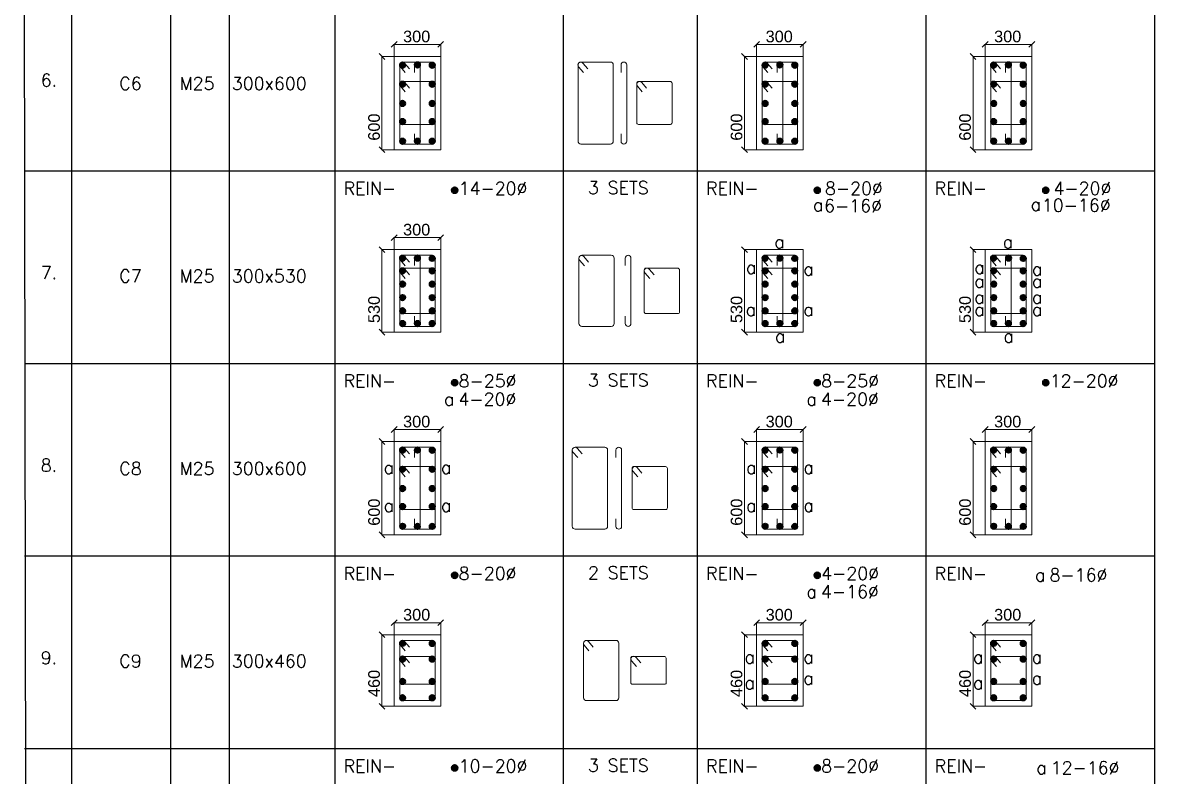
# Model space of a CAD drawing. Header units: inches. Extents: x 719368 to 6315912, y -2624014 to 446967.
# Drawn here: x 5454687 to 5482330, y -2225796 to -2207398 of the extents above; entities that cross this region are included whole.
import ezdxf

# ---------------------------------------------------------------- set-up
doc = ezdxf.new("R2010")
doc.units = ezdxf.units.IN
doc.header["$LTSCALE"] = 20
doc.header["$MEASUREMENT"] = 0
doc.header["$PDMODE"] = 3
doc.linetypes.add('DASHED2', pattern=[0.375, 0.25, -0.125])
doc.layers.get('Defpoints').update_dxf_attribs({"lineweight": 25})
for name, color, linetype, lineweight in [('COLUMN NO.', 3, 'Continuous', 15), ('DIM', 7, 'Continuous', 13), ('DIM.', 32, 'Continuous', 13), ('FORMET', 4, 'Continuous', 25), ('Sheet', 7, 'Continuous', 35), ('STAIR', 4, 'Continuous', 25), ('STEEL', 1, 'Continuous', 35), ('stirrups', 2, 'Continuous', 15), ('Text', 7, 'Continuous', 15), ('WALL', 1, 'Continuous', 18)]:
    doc.layers.add(name, color=color, linetype=linetype, lineweight=lineweight)
doc.styles.add('BOLD', font='arial.ttf')
doc.styles.add('ROMANS', font='romans.shx')
doc.dimstyles.new('Copy of S3', dxfattribs={"dimtxt": 200, "dimasz": 150, "dimexe": 5, "dimexo": 5, "dimgap": 50, "dimtad": 1, "dimjust": 1, "dimdec": 0, "dimzin": 3, "dimdsep": 46, "dimtxsty": 'BOLD', "dimblk1": 'OBLIQUE', "dimblk2": 'OBLIQUE', "dimsah": 1, "dimcen": 0.0625, "dimdle": 5, "dimclrd": 230, "dimclre": 251, "dimclrt": 2, "dimadec": 0, "dimazin": 0, "dimtfac": 1, "dimtdec": 0, "dimtix": 1, "dimtofl": 0, "dimtmove": 2, "dimatfit": 3, "dimfxl": 0, "dimtolj": 1, "dimtzin": 2, "dimlwd": -1, "dimlwe": -1, "dimarcsym": 0})

# ---------------------------------------------------------------- blocks, each defined once
blk = doc.blocks.new('d')
at = {"layer": 'STEEL'}
blk.add_hatch(color=256, dxfattribs=at).paths.add_polyline_path([(2, 0, 1), (-2, 0, 1)])
blk.add_lwpolyline([(-2, 0, 1), (2, 0, 1)], format="xyb", close=True, dxfattribs=at)
blk = doc.blocks.new('_Oblique')
at = {"layer": 'STAIR', "color": 0, "lineweight": -2}
blk.add_line((-0.5, -0.5), (0.5, 0.5), dxfattribs=at)
blk = doc.blocks.new('*D1172')
at = {"layer": 'Defpoints', "color": 0}
for p in [(560522, -1036791), (559923, -1037107), (560522, -1037107)]:
    blk.add_point(p, dxfattribs=at)
at = {"layer": 'DIM', "color": 230}
blk.add_line((560527, -1036791), (559918, -1036791), dxfattribs=at)
at = {"layer": 'DIM', "color": 251, "linetype": 'DASHED2'}
for p, q in [((559923, -1037102), (559923, -1036786)), ((560522, -1037102), (560522, -1036786))]:
    blk.add_line(p, q, dxfattribs=at)
at = {"layer": 'DIM', "color": 230, "xscale": 75, "yscale": 75, "zscale": 75, "rotation": 180}
blk.add_blockref('_Oblique', (559923, -1036791), dxfattribs=at)
at = {"layer": 'DIM', "color": 230, "xscale": 75, "yscale": 75, "zscale": 75}
blk.add_blockref('_Oblique', (560522, -1036791), dxfattribs=at)
at = {"layer": 'DIM', "color": 2, "insert": (560213, -1036690), "char_height": 150, "attachment_point": 5, "style": 'BOLD'}
blk.add_mtext('\\A1;300', dxfattribs=at)
blk = doc.blocks.new('*D1173')
at = {"layer": 'Defpoints', "color": 0}
for p in [(559766, -1036946), (559923, -1036946), (559923, -1038146)]:
    blk.add_point(p, dxfattribs=at)
at = {"layer": 'DIM', "color": 251, "linetype": 'DASHED2'}
for p, q in [((559918, -1036946), (559761, -1036946)), ((559918, -1038146), (559761, -1038146))]:
    blk.add_line(p, q, dxfattribs=at)
at = {"layer": 'DIM', "color": 230}
blk.add_line((559766, -1036941), (559766, -1038151), dxfattribs=at)
at = {"layer": 'DIM', "color": 230, "xscale": 75, "yscale": 75, "zscale": 75}
for p, rotation in [((559766, -1036946), 90), ((559766, -1038146), 270)]:
    blk.add_blockref('_Oblique', p, dxfattribs=dict(at, rotation=rotation))
at = {"layer": 'DIM', "color": 2, "insert": (559665, -1037855), "char_height": 150, "attachment_point": 5, "rotation": 90, "style": 'BOLD'}
blk.add_mtext('\\A1;600', dxfattribs=at)
blk = doc.blocks.new('*D1198')
at = {"layer": 'Defpoints', "color": 0}
for p in [(560522, -1031837), (559923, -1032153), (560522, -1032153)]:
    blk.add_point(p, dxfattribs=at)
at = {"layer": 'DIM', "color": 230}
blk.add_line((560527, -1031837), (559918, -1031837), dxfattribs=at)
at = {"layer": 'DIM', "color": 251, "linetype": 'DASHED2'}
for p, q in [((559923, -1032148), (559923, -1031832)), ((560522, -1032148), (560522, -1031832))]:
    blk.add_line(p, q, dxfattribs=at)
at = {"layer": 'DIM', "color": 230, "xscale": 75, "yscale": 75, "zscale": 75, "rotation": 180}
blk.add_blockref('_Oblique', (559923, -1031837), dxfattribs=at)
at = {"layer": 'DIM', "color": 230, "xscale": 75, "yscale": 75, "zscale": 75}
blk.add_blockref('_Oblique', (560522, -1031837), dxfattribs=at)
at = {"layer": 'DIM', "color": 2, "insert": (560213, -1031736), "char_height": 150, "attachment_point": 5, "style": 'BOLD'}
blk.add_mtext('\\A1;300', dxfattribs=at)
blk = doc.blocks.new('*D1199')
at = {"layer": 'Defpoints', "color": 0}
for p in [(559766, -1031992), (559923, -1031992), (559923, -1033192)]:
    blk.add_point(p, dxfattribs=at)
at = {"layer": 'DIM', "color": 251, "linetype": 'DASHED2'}
for p, q in [((559918, -1031992), (559761, -1031992)), ((559918, -1033192), (559761, -1033192))]:
    blk.add_line(p, q, dxfattribs=at)
at = {"layer": 'DIM', "color": 230}
blk.add_line((559766, -1031987), (559766, -1033197), dxfattribs=at)
at = {"layer": 'DIM', "color": 230, "xscale": 75, "yscale": 75, "zscale": 75}
for p, rotation in [((559766, -1031992), 90), ((559766, -1033192), 270)]:
    blk.add_blockref('_Oblique', p, dxfattribs=dict(at, rotation=rotation))
at = {"layer": 'DIM', "color": 2, "insert": (559665, -1032901), "char_height": 150, "attachment_point": 5, "rotation": 90, "style": 'BOLD'}
blk.add_mtext('\\A1;600', dxfattribs=at)
blk = doc.blocks.new('*D1200')
at = {"layer": 'Defpoints', "color": 0}
for p in [(565189, -1031837), (564589, -1032153), (565189, -1032153)]:
    blk.add_point(p, dxfattribs=at)
at = {"layer": 'DIM', "color": 230}
blk.add_line((565194, -1031837), (564584, -1031837), dxfattribs=at)
at = {"layer": 'DIM', "color": 251, "linetype": 'DASHED2'}
for p, q in [((564589, -1032148), (564589, -1031832)), ((565189, -1032148), (565189, -1031832))]:
    blk.add_line(p, q, dxfattribs=at)
at = {"layer": 'DIM', "color": 230, "xscale": 75, "yscale": 75, "zscale": 75, "rotation": 180}
blk.add_blockref('_Oblique', (564589, -1031837), dxfattribs=at)
at = {"layer": 'DIM', "color": 230, "xscale": 75, "yscale": 75, "zscale": 75}
blk.add_blockref('_Oblique', (565189, -1031837), dxfattribs=at)
at = {"layer": 'DIM', "color": 2, "insert": (564880, -1031736), "char_height": 150, "attachment_point": 5, "style": 'BOLD'}
blk.add_mtext('\\A1;300', dxfattribs=at)
blk = doc.blocks.new('*D1201')
at = {"layer": 'Defpoints', "color": 0}
for p in [(564433, -1031992), (564589, -1031992), (564589, -1033192)]:
    blk.add_point(p, dxfattribs=at)
at = {"layer": 'DIM', "color": 251, "linetype": 'DASHED2'}
for p, q in [((564584, -1031992), (564428, -1031992)), ((564584, -1033192), (564428, -1033192))]:
    blk.add_line(p, q, dxfattribs=at)
at = {"layer": 'DIM', "color": 230}
blk.add_line((564433, -1031987), (564433, -1033197), dxfattribs=at)
at = {"layer": 'DIM', "color": 230, "xscale": 75, "yscale": 75, "zscale": 75}
for p, rotation in [((564433, -1031992), 90), ((564433, -1033192), 270)]:
    blk.add_blockref('_Oblique', p, dxfattribs=dict(at, rotation=rotation))
at = {"layer": 'DIM', "color": 2, "insert": (564331, -1032901), "char_height": 150, "attachment_point": 5, "rotation": 90, "style": 'BOLD'}
blk.add_mtext('\\A1;600', dxfattribs=at)
blk = doc.blocks.new('*D1202')
at = {"layer": 'Defpoints', "color": 0}
for p in [(568131, -1031837), (567531, -1032153), (568131, -1032153)]:
    blk.add_point(p, dxfattribs=at)
at = {"layer": 'DIM', "color": 230}
blk.add_line((568136, -1031837), (567526, -1031837), dxfattribs=at)
at = {"layer": 'DIM', "color": 251, "linetype": 'DASHED2'}
for p, q in [((567531, -1032148), (567531, -1031832)), ((568131, -1032148), (568131, -1031832))]:
    blk.add_line(p, q, dxfattribs=at)
at = {"layer": 'DIM', "color": 230, "xscale": 75, "yscale": 75, "zscale": 75, "rotation": 180}
blk.add_blockref('_Oblique', (567531, -1031837), dxfattribs=at)
at = {"layer": 'DIM', "color": 230, "xscale": 75, "yscale": 75, "zscale": 75}
blk.add_blockref('_Oblique', (568131, -1031837), dxfattribs=at)
at = {"layer": 'DIM', "color": 2, "insert": (567821, -1031736), "char_height": 150, "attachment_point": 5, "style": 'BOLD'}
blk.add_mtext('\\A1;300', dxfattribs=at)
blk = doc.blocks.new('*D1203')
at = {"layer": 'Defpoints', "color": 0}
for p in [(567375, -1031992), (567531, -1031992), (567531, -1033192)]:
    blk.add_point(p, dxfattribs=at)
at = {"layer": 'DIM', "color": 251, "linetype": 'DASHED2'}
for p, q in [((567526, -1031992), (567370, -1031992)), ((567526, -1033192), (567370, -1033192))]:
    blk.add_line(p, q, dxfattribs=at)
at = {"layer": 'DIM', "color": 230}
blk.add_line((567375, -1031987), (567375, -1033197), dxfattribs=at)
at = {"layer": 'DIM', "color": 230, "xscale": 75, "yscale": 75, "zscale": 75}
for p, rotation in [((567375, -1031992), 90), ((567375, -1033192), 270)]:
    blk.add_blockref('_Oblique', p, dxfattribs=dict(at, rotation=rotation))
at = {"layer": 'DIM', "color": 2, "insert": (567273, -1032901), "char_height": 150, "attachment_point": 5, "rotation": 90, "style": 'BOLD'}
blk.add_mtext('\\A1;600', dxfattribs=at)
blk = doc.blocks.new('*D1204')
at = {"layer": 'Defpoints', "color": 0}
for p in [(560522, -1034323), (559923, -1034639), (560522, -1034639)]:
    blk.add_point(p, dxfattribs=at)
at = {"layer": 'DIM', "color": 230}
blk.add_line((560527, -1034323), (559918, -1034323), dxfattribs=at)
at = {"layer": 'DIM', "color": 251, "linetype": 'DASHED2'}
for p, q in [((559923, -1034634), (559923, -1034318)), ((560522, -1034634), (560522, -1034318))]:
    blk.add_line(p, q, dxfattribs=at)
at = {"layer": 'DIM', "color": 230, "xscale": 75, "yscale": 75, "zscale": 75, "rotation": 180}
blk.add_blockref('_Oblique', (559923, -1034323), dxfattribs=at)
at = {"layer": 'DIM', "color": 230, "xscale": 75, "yscale": 75, "zscale": 75}
blk.add_blockref('_Oblique', (560522, -1034323), dxfattribs=at)
at = {"layer": 'DIM', "color": 2, "insert": (560213, -1034221), "char_height": 150, "attachment_point": 5, "style": 'BOLD'}
blk.add_mtext('\\A1;300', dxfattribs=at)
blk = doc.blocks.new('*D1205')
at = {"layer": 'Defpoints', "color": 0}
for p in [(559766, -1034477), (559923, -1034477), (559923, -1035538)]:
    blk.add_point(p, dxfattribs=at)
at = {"layer": 'DIM', "color": 251, "linetype": 'DASHED2'}
for p, q in [((559918, -1034477), (559761, -1034477)), ((559918, -1035538), (559761, -1035538))]:
    blk.add_line(p, q, dxfattribs=at)
at = {"layer": 'DIM', "color": 230}
blk.add_line((559766, -1034472), (559766, -1035543), dxfattribs=at)
at = {"layer": 'DIM', "color": 230, "xscale": 75, "yscale": 75, "zscale": 75}
for p, rotation in [((559766, -1034477), 90), ((559766, -1035538), 270)]:
    blk.add_blockref('_Oblique', p, dxfattribs=dict(at, rotation=rotation))
at = {"layer": 'DIM', "color": 2, "insert": (559665, -1035247), "char_height": 150, "attachment_point": 5, "rotation": 90, "style": 'BOLD'}
blk.add_mtext('\\A1;530', dxfattribs=at)
blk = doc.blocks.new('*D1206')
at = {"layer": 'Defpoints', "color": 0}
for p in [(564433, -1034477), (564589, -1034477), (564589, -1035538)]:
    blk.add_point(p, dxfattribs=at)
at = {"layer": 'DIM', "color": 251, "linetype": 'DASHED2'}
for p, q in [((564584, -1034477), (564428, -1034477)), ((564584, -1035538), (564428, -1035538))]:
    blk.add_line(p, q, dxfattribs=at)
at = {"layer": 'DIM', "color": 230}
blk.add_line((564433, -1034472), (564433, -1035543), dxfattribs=at)
at = {"layer": 'DIM', "color": 230, "xscale": 75, "yscale": 75, "zscale": 75}
for p, rotation in [((564433, -1034477), 90), ((564433, -1035538), 270)]:
    blk.add_blockref('_Oblique', p, dxfattribs=dict(at, rotation=rotation))
at = {"layer": 'DIM', "color": 2, "insert": (564331, -1035247), "char_height": 150, "attachment_point": 5, "rotation": 90, "style": 'BOLD'}
blk.add_mtext('\\A1;530', dxfattribs=at)
blk = doc.blocks.new('*D1207')
at = {"layer": 'Defpoints', "color": 0}
for p in [(567375, -1034477), (567531, -1034477), (567531, -1035538)]:
    blk.add_point(p, dxfattribs=at)
at = {"layer": 'DIM', "color": 251, "linetype": 'DASHED2'}
for p, q in [((567526, -1034477), (567370, -1034477)), ((567526, -1035538), (567370, -1035538))]:
    blk.add_line(p, q, dxfattribs=at)
at = {"layer": 'DIM', "color": 230}
blk.add_line((567375, -1034472), (567375, -1035543), dxfattribs=at)
at = {"layer": 'DIM', "color": 230, "xscale": 75, "yscale": 75, "zscale": 75}
for p, rotation in [((567375, -1034477), 90), ((567375, -1035538), 270)]:
    blk.add_blockref('_Oblique', p, dxfattribs=dict(at, rotation=rotation))
at = {"layer": 'DIM', "color": 2, "insert": (567273, -1035247), "char_height": 150, "attachment_point": 5, "rotation": 90, "style": 'BOLD'}
blk.add_mtext('\\A1;530', dxfattribs=at)
blk = doc.blocks.new('*D1208')
at = {"layer": 'Defpoints', "color": 0}
for p in [(565189, -1036791), (564589, -1037107), (565189, -1037107)]:
    blk.add_point(p, dxfattribs=at)
at = {"layer": 'DIM', "color": 230}
blk.add_line((565194, -1036791), (564584, -1036791), dxfattribs=at)
at = {"layer": 'DIM', "color": 251, "linetype": 'DASHED2'}
for p, q in [((564589, -1037102), (564589, -1036786)), ((565189, -1037102), (565189, -1036786))]:
    blk.add_line(p, q, dxfattribs=at)
at = {"layer": 'DIM', "color": 230, "xscale": 75, "yscale": 75, "zscale": 75, "rotation": 180}
blk.add_blockref('_Oblique', (564589, -1036791), dxfattribs=at)
at = {"layer": 'DIM', "color": 230, "xscale": 75, "yscale": 75, "zscale": 75}
blk.add_blockref('_Oblique', (565189, -1036791), dxfattribs=at)
at = {"layer": 'DIM', "color": 2, "insert": (564880, -1036690), "char_height": 150, "attachment_point": 5, "style": 'BOLD'}
blk.add_mtext('\\A1;300', dxfattribs=at)
blk = doc.blocks.new('*D1209')
at = {"layer": 'Defpoints', "color": 0}
for p in [(564433, -1036946), (564589, -1036946), (564589, -1038146)]:
    blk.add_point(p, dxfattribs=at)
at = {"layer": 'DIM', "color": 251, "linetype": 'DASHED2'}
for p, q in [((564584, -1036946), (564428, -1036946)), ((564584, -1038146), (564428, -1038146))]:
    blk.add_line(p, q, dxfattribs=at)
at = {"layer": 'DIM', "color": 230}
blk.add_line((564433, -1036941), (564433, -1038151), dxfattribs=at)
at = {"layer": 'DIM', "color": 230, "xscale": 75, "yscale": 75, "zscale": 75}
for p, rotation in [((564433, -1036946), 90), ((564433, -1038146), 270)]:
    blk.add_blockref('_Oblique', p, dxfattribs=dict(at, rotation=rotation))
at = {"layer": 'DIM', "color": 2, "insert": (564331, -1037855), "char_height": 150, "attachment_point": 5, "rotation": 90, "style": 'BOLD'}
blk.add_mtext('\\A1;600', dxfattribs=at)
blk = doc.blocks.new('*D1210')
at = {"layer": 'Defpoints', "color": 0}
for p in [(568131, -1036791), (567531, -1037107), (568131, -1037107)]:
    blk.add_point(p, dxfattribs=at)
at = {"layer": 'DIM', "color": 230}
blk.add_line((568136, -1036791), (567526, -1036791), dxfattribs=at)
at = {"layer": 'DIM', "color": 251, "linetype": 'DASHED2'}
for p, q in [((567531, -1037102), (567531, -1036786)), ((568131, -1037102), (568131, -1036786))]:
    blk.add_line(p, q, dxfattribs=at)
at = {"layer": 'DIM', "color": 230, "xscale": 75, "yscale": 75, "zscale": 75, "rotation": 180}
blk.add_blockref('_Oblique', (567531, -1036791), dxfattribs=at)
at = {"layer": 'DIM', "color": 230, "xscale": 75, "yscale": 75, "zscale": 75}
blk.add_blockref('_Oblique', (568131, -1036791), dxfattribs=at)
at = {"layer": 'DIM', "color": 2, "insert": (567821, -1036690), "char_height": 150, "attachment_point": 5, "style": 'BOLD'}
blk.add_mtext('\\A1;300', dxfattribs=at)
blk = doc.blocks.new('*D1211')
at = {"layer": 'Defpoints', "color": 0}
for p in [(567375, -1036946), (567531, -1036946), (567531, -1038146)]:
    blk.add_point(p, dxfattribs=at)
at = {"layer": 'DIM', "color": 251, "linetype": 'DASHED2'}
for p, q in [((567526, -1036946), (567370, -1036946)), ((567526, -1038146), (567370, -1038146))]:
    blk.add_line(p, q, dxfattribs=at)
at = {"layer": 'DIM', "color": 230}
blk.add_line((567375, -1036941), (567375, -1038151), dxfattribs=at)
at = {"layer": 'DIM', "color": 230, "xscale": 75, "yscale": 75, "zscale": 75}
for p, rotation in [((567375, -1036946), 90), ((567375, -1038146), 270)]:
    blk.add_blockref('_Oblique', p, dxfattribs=dict(at, rotation=rotation))
at = {"layer": 'DIM', "color": 2, "insert": (567273, -1037855), "char_height": 150, "attachment_point": 5, "rotation": 90, "style": 'BOLD'}
blk.add_mtext('\\A1;600', dxfattribs=at)
blk = doc.blocks.new('*D1212')
at = {"layer": 'Defpoints', "color": 0}
for p in [(560522, -1039277), (559923, -1039593), (560522, -1039593)]:
    blk.add_point(p, dxfattribs=at)
at = {"layer": 'DIM', "color": 230}
blk.add_line((560527, -1039277), (559918, -1039277), dxfattribs=at)
at = {"layer": 'DIM', "color": 251, "linetype": 'DASHED2'}
for p, q in [((559923, -1039588), (559923, -1039272)), ((560522, -1039588), (560522, -1039272))]:
    blk.add_line(p, q, dxfattribs=at)
at = {"layer": 'DIM', "color": 230, "xscale": 75, "yscale": 75, "zscale": 75, "rotation": 180}
blk.add_blockref('_Oblique', (559923, -1039277), dxfattribs=at)
at = {"layer": 'DIM', "color": 230, "xscale": 75, "yscale": 75, "zscale": 75}
blk.add_blockref('_Oblique', (560522, -1039277), dxfattribs=at)
at = {"layer": 'DIM', "color": 2, "insert": (560213, -1039175), "char_height": 150, "attachment_point": 5, "style": 'BOLD'}
blk.add_mtext('\\A1;300', dxfattribs=at)
blk = doc.blocks.new('*D1213')
at = {"layer": 'Defpoints', "color": 0}
for p in [(559766, -1039431), (559923, -1039431), (559923, -1040352)]:
    blk.add_point(p, dxfattribs=at)
at = {"layer": 'DIM', "color": 251, "linetype": 'DASHED2'}
for p, q in [((559918, -1039431), (559761, -1039431)), ((559918, -1040352), (559761, -1040352))]:
    blk.add_line(p, q, dxfattribs=at)
at = {"layer": 'DIM', "color": 230}
blk.add_line((559766, -1039426), (559766, -1040357), dxfattribs=at)
at = {"layer": 'DIM', "color": 230, "xscale": 75, "yscale": 75, "zscale": 75}
for p, rotation in [((559766, -1039431), 90), ((559766, -1040352), 270)]:
    blk.add_blockref('_Oblique', p, dxfattribs=dict(at, rotation=rotation))
at = {"layer": 'DIM', "color": 2, "insert": (559665, -1040058), "char_height": 150, "attachment_point": 5, "rotation": 90, "style": 'BOLD'}
blk.add_mtext('\\A1;460', dxfattribs=at)
blk = doc.blocks.new('*D1214')
at = {"layer": 'Defpoints', "color": 0}
for p in [(565189, -1039277), (564589, -1039593), (565189, -1039593)]:
    blk.add_point(p, dxfattribs=at)
at = {"layer": 'DIM', "color": 230}
blk.add_line((565194, -1039277), (564584, -1039277), dxfattribs=at)
at = {"layer": 'DIM', "color": 251, "linetype": 'DASHED2'}
for p, q in [((564589, -1039588), (564589, -1039272)), ((565189, -1039588), (565189, -1039272))]:
    blk.add_line(p, q, dxfattribs=at)
at = {"layer": 'DIM', "color": 230, "xscale": 75, "yscale": 75, "zscale": 75, "rotation": 180}
blk.add_blockref('_Oblique', (564589, -1039277), dxfattribs=at)
at = {"layer": 'DIM', "color": 230, "xscale": 75, "yscale": 75, "zscale": 75}
blk.add_blockref('_Oblique', (565189, -1039277), dxfattribs=at)
at = {"layer": 'DIM', "color": 2, "insert": (564880, -1039175), "char_height": 150, "attachment_point": 5, "style": 'BOLD'}
blk.add_mtext('\\A1;300', dxfattribs=at)
blk = doc.blocks.new('*D1215')
at = {"layer": 'Defpoints', "color": 0}
for p in [(564433, -1039431), (564589, -1039431), (564589, -1040352)]:
    blk.add_point(p, dxfattribs=at)
at = {"layer": 'DIM', "color": 251, "linetype": 'DASHED2'}
for p, q in [((564584, -1039431), (564428, -1039431)), ((564584, -1040352), (564428, -1040352))]:
    blk.add_line(p, q, dxfattribs=at)
at = {"layer": 'DIM', "color": 230}
blk.add_line((564433, -1039426), (564433, -1040357), dxfattribs=at)
at = {"layer": 'DIM', "color": 230, "xscale": 75, "yscale": 75, "zscale": 75}
for p, rotation in [((564433, -1039431), 90), ((564433, -1040352), 270)]:
    blk.add_blockref('_Oblique', p, dxfattribs=dict(at, rotation=rotation))
at = {"layer": 'DIM', "color": 2, "insert": (564331, -1040058), "char_height": 150, "attachment_point": 5, "rotation": 90, "style": 'BOLD'}
blk.add_mtext('\\A1;460', dxfattribs=at)
blk = doc.blocks.new('*D1216')
at = {"layer": 'Defpoints', "color": 0}
for p in [(568131, -1039277), (567531, -1039593), (568131, -1039593)]:
    blk.add_point(p, dxfattribs=at)
at = {"layer": 'DIM', "color": 230}
blk.add_line((568136, -1039277), (567526, -1039277), dxfattribs=at)
at = {"layer": 'DIM', "color": 251, "linetype": 'DASHED2'}
for p, q in [((567531, -1039588), (567531, -1039272)), ((568131, -1039588), (568131, -1039272))]:
    blk.add_line(p, q, dxfattribs=at)
at = {"layer": 'DIM', "color": 230, "xscale": 75, "yscale": 75, "zscale": 75, "rotation": 180}
blk.add_blockref('_Oblique', (567531, -1039277), dxfattribs=at)
at = {"layer": 'DIM', "color": 230, "xscale": 75, "yscale": 75, "zscale": 75}
blk.add_blockref('_Oblique', (568131, -1039277), dxfattribs=at)
at = {"layer": 'DIM', "color": 2, "insert": (567821, -1039175), "char_height": 150, "attachment_point": 5, "style": 'BOLD'}
blk.add_mtext('\\A1;300', dxfattribs=at)
blk = doc.blocks.new('*D1217')
at = {"layer": 'Defpoints', "color": 0}
for p in [(567375, -1039431), (567531, -1039431), (567531, -1040352)]:
    blk.add_point(p, dxfattribs=at)
at = {"layer": 'DIM', "color": 251, "linetype": 'DASHED2'}
for p, q in [((567526, -1039431), (567370, -1039431)), ((567526, -1040352), (567370, -1040352))]:
    blk.add_line(p, q, dxfattribs=at)
at = {"layer": 'DIM', "color": 230}
blk.add_line((567375, -1039426), (567375, -1040357), dxfattribs=at)
at = {"layer": 'DIM', "color": 230, "xscale": 75, "yscale": 75, "zscale": 75}
for p, rotation in [((567375, -1039431), 90), ((567375, -1040352), 270)]:
    blk.add_blockref('_Oblique', p, dxfattribs=dict(at, rotation=rotation))
at = {"layer": 'DIM', "color": 2, "insert": (567273, -1040058), "char_height": 150, "attachment_point": 5, "rotation": 90, "style": 'BOLD'}
blk.add_mtext('\\A1;460', dxfattribs=at)
blk = doc.blocks.new('cs')
at = {"layer": 'FORMET', "color": 4, "ltscale": 200}
for p, q in [((555140.7, -1017819.9), (555199.2, -1055757.5)), ((563825.2, -1017819.9), (563825.2, -1055757.5)), ((566767.1, -1017819.9), (566767.1, -1055757.5)), ((569709, -1017819.9), (569709, -1055757.5)), ((555768.5, -1018601.5), (555768.5, -1055757.5)), ((557043.7, -1018601.5), (557043.7, -1055757.5)), ((557801, -1018601.5), (557801, -1055757.5)), ((559158.7, -1018601.5), (559158.7, -1055757.5)), ((562100.6, -1018601.5), (562100.6, -1055757.5)), ((555165.7, -1033463.9), (569709, -1033463.9)), ((555165.7, -1035940.9), (569709, -1035940.9)), ((555165.7, -1038418), (569709, -1038418)), ((555165.7, -1040895.1), (569709, -1040895.1)), ((555165.7, -1040895.1), (569709, -1040895.1))]:
    blk.add_line(p, q, dxfattribs=at)
at = {"layer": 'stirrups', "color": 5}
for p, q in [((560258.3, -1032125), (560258.3, -1033082.8)), ((562916.2, -1032125), (562916.2, -1033082.8)), ((564924.9, -1032125), (564924.9, -1033082.8)), ((567866.8, -1032125), (567866.8, -1033082.8)), ((560258.9, -1034610.5), (560258.9, -1035428.3)), ((562971.1, -1034610.5), (562971.1, -1035428.3)), ((564925.5, -1034610.5), (564925.5, -1035428.3)), ((567867.4, -1034610.5), (567867.4, -1035428.3)), ((560258.3, -1037079.1), (560258.3, -1038036.9)), ((562851.3, -1037079.1), (562851.3, -1038036.9)), ((564924.9, -1037079.1), (564924.9, -1038036.9)), ((567866.8, -1037079.1), (567866.8, -1038036.9))]:
    blk.add_line(p, q, dxfattribs=at)
for points in [[(560120.6, -1032151.5), (560058.4, -1032078.9, 0.4142136), (560007, -1032074.9), (560007, -1032074.9, 0.4142136), (560003, -1032126.3), (560065.3, -1032198.9)], [(560258.3, -1032196.7), (560258.3, -1032101.1, 0.4142136), (560221.9, -1032064.7), (560221.9, -1032064.7, 0.4142136), (560185.4, -1032101.1), (560185.4, -1032196.7)], [(562415.2, -1032151.5), (562353, -1032078.9, 0.4142136), (562301.6, -1032074.9), (562301.6, -1032074.9, 0.4142136), (562297.6, -1032126.3), (562359.9, -1032198.9)], [(562916.2, -1032196.7), (562916.2, -1032101.1, 0.4142136), (562879.8, -1032064.7), (562879.8, -1032064.7, 0.4142136), (562843.3, -1032101.1), (562843.3, -1032196.7)], [(564787.2, -1032151.5), (564724.9, -1032078.9, 0.4142136), (564673.5, -1032074.9), (564673.5, -1032074.9, 0.4142136), (564669.6, -1032126.3), (564731.8, -1032198.9)], [(564924.9, -1032196.7), (564924.9, -1032101.1, 0.4142136), (564888.4, -1032064.7), (564888.4, -1032064.7, 0.4142136), (564852, -1032101.1), (564852, -1032196.7)], [(567729.1, -1032151.5), (567666.8, -1032078.9, 0.4142136), (567615.4, -1032074.9), (567615.4, -1032074.9, 0.4142136), (567611.5, -1032126.3), (567673.7, -1032198.9)], [(567866.8, -1032196.7), (567866.8, -1032101.1, 0.4142136), (567830.3, -1032064.7), (567830.3, -1032064.7, 0.4142136), (567793.9, -1032101.1), (567793.9, -1032196.7)], [(560121.8, -1032397.9), (560059.6, -1032325.3, 0.4142136), (560008.2, -1032321.4), (560008.2, -1032321.4, 0.4142136), (560004.2, -1032372.8), (560066.5, -1032445.4)], [(563172.7, -1032397.9), (563110.4, -1032325.3, 0.4142136), (563059, -1032321.4), (563059, -1032321.4, 0.4142136), (563055.1, -1032372.8), (563117.3, -1032445.4)], [(564788.4, -1032397.9), (564726.1, -1032325.3, 0.4142136), (564674.7, -1032321.4), (564674.7, -1032321.4, 0.4142136), (564670.8, -1032372.8), (564733.1, -1032445.4)], [(567730.3, -1032397.9), (567668, -1032325.3, 0.4142136), (567616.6, -1032321.4), (567616.6, -1032321.4, 0.4142136), (567612.7, -1032372.8), (567674.9, -1032445.4)], [(560258.3, -1032987.1), (560258.3, -1033082.8, -0.4142136), (560221.9, -1033119.2), (560221.9, -1033119.2, -0.4142136), (560185.4, -1033082.8), (560185.4, -1032987.1)], [(562916.2, -1032987.1), (562916.2, -1033082.8, -0.4142136), (562879.8, -1033119.2), (562879.8, -1033119.2, -0.4142136), (562843.3, -1033082.8), (562843.3, -1032987.1)], [(564924.9, -1032987.1), (564924.9, -1033082.8, -0.4142136), (564888.4, -1033119.2), (564888.4, -1033119.2, -0.4142136), (564852, -1033082.8), (564852, -1032987.1)], [(567866.8, -1032987.1), (567866.8, -1033082.8, -0.4142136), (567830.3, -1033119.2), (567830.3, -1033119.2, -0.4142136), (567793.9, -1033082.8), (567793.9, -1032987.1)], [(560120.6, -1034637), (560058.4, -1034564.4, 0.4142136), (560007, -1034560.5), (560007, -1034560.5, 0.4142136), (560003, -1034611.9), (560065.3, -1034684.5)], [(560258.9, -1034682.3), (560258.9, -1034586.6, 0.4142136), (560222.5, -1034550.2), (560222.5, -1034550.2, 0.4142136), (560186, -1034586.6), (560186, -1034682.3)], [(562426.8, -1034637), (562364.5, -1034564.4, 0.4142136), (562313.1, -1034560.5), (562313.1, -1034560.5, 0.4142136), (562309.2, -1034611.9), (562371.5, -1034684.5)], [(562971.1, -1034682.3), (562971.1, -1034586.6, 0.4142136), (562934.6, -1034550.2), (562934.6, -1034550.2, 0.4142136), (562898.2, -1034586.6), (562898.2, -1034682.3)], [(564787.2, -1034637), (564724.9, -1034564.4, 0.4142136), (564673.5, -1034560.5), (564673.5, -1034560.5, 0.4142136), (564669.6, -1034611.9), (564731.8, -1034684.5)], [(564925.5, -1034682.3), (564925.5, -1034586.6, 0.4142136), (564889, -1034550.2), (564889, -1034550.2, 0.4142136), (564852.6, -1034586.6), (564852.6, -1034682.3)], [(567729.1, -1034637), (567666.8, -1034564.4, 0.4142136), (567615.4, -1034560.5), (567615.4, -1034560.5, 0.4142136), (567611.5, -1034611.9), (567673.7, -1034684.5)], [(567867.4, -1034682.3), (567867.4, -1034586.6, 0.4142136), (567830.9, -1034550.2), (567830.9, -1034550.2, 0.4142136), (567794.5, -1034586.6), (567794.5, -1034682.3)], [(560121.8, -1034799.6), (560059.6, -1034727, 0.4142136), (560008.2, -1034723), (560008.2, -1034723, 0.4142136), (560004.2, -1034774.4), (560066.5, -1034847)], [(563268.8, -1034799.6), (563206.5, -1034727, 0.4142136), (563155.1, -1034723), (563155.1, -1034723, 0.4142136), (563151.2, -1034774.4), (563213.4, -1034847)], [(564788.4, -1034799.6), (564726.1, -1034727, 0.4142136), (564674.7, -1034723), (564674.7, -1034723, 0.4142136), (564670.8, -1034774.4), (564733.1, -1034847)], [(567730.3, -1034799.6), (567668, -1034727, 0.4142136), (567616.6, -1034723), (567616.6, -1034723, 0.4142136), (567612.7, -1034774.4), (567674.9, -1034847)], [(560258.9, -1035332.7), (560258.9, -1035428.3, -0.4142136), (560222.5, -1035464.7), (560222.5, -1035464.7, -0.4142136), (560186, -1035428.3), (560186, -1035332.7)], [(562971.1, -1035332.7), (562971.1, -1035428.3, -0.4142136), (562934.6, -1035464.7), (562934.6, -1035464.7, -0.4142136), (562898.2, -1035428.3), (562898.2, -1035332.7)], [(564925.5, -1035332.7), (564925.5, -1035428.3, -0.4142136), (564889, -1035464.7), (564889, -1035464.7, -0.4142136), (564852.6, -1035428.3), (564852.6, -1035332.7)], [(567867.4, -1035332.7), (567867.4, -1035428.3, -0.4142136), (567830.9, -1035464.7), (567830.9, -1035464.7, -0.4142136), (567794.5, -1035428.3), (567794.5, -1035332.7)], [(560120.6, -1037105.6), (560058.4, -1037033, 0.4142136), (560007, -1037029.1), (560007, -1037029.1, 0.4142136), (560003, -1037080.5), (560065.3, -1037153.1)], [(560258.3, -1037150.9), (560258.3, -1037055.2, 0.4142136), (560221.9, -1037018.8), (560221.9, -1037018.8, 0.4142136), (560185.4, -1037055.2), (560185.4, -1037150.9)], [(562341.6, -1037105.6), (562279.4, -1037033, 0.4142136), (562228, -1037029.1), (562228, -1037029.1, 0.4142136), (562224, -1037080.5), (562286.3, -1037153.1)], [(562851.3, -1037150.9), (562851.3, -1037055.2, 0.4142136), (562814.9, -1037018.8), (562814.9, -1037018.8, 0.4142136), (562778.4, -1037055.2), (562778.4, -1037150.9)], [(564787.2, -1037105.6), (564724.9, -1037033, 0.4142136), (564673.5, -1037029.1), (564673.5, -1037029.1, 0.4142136), (564669.6, -1037080.5), (564731.8, -1037153.1)], [(564924.9, -1037150.9), (564924.9, -1037055.2, 0.4142136), (564888.4, -1037018.8), (564888.4, -1037018.8, 0.4142136), (564852, -1037055.2), (564852, -1037150.9)], [(567729.1, -1037105.6), (567666.8, -1037033, 0.4142136), (567615.4, -1037029.1), (567615.4, -1037029.1, 0.4142136), (567611.5, -1037080.5), (567673.7, -1037153.1)], [(567866.8, -1037150.9), (567866.8, -1037055.2, 0.4142136), (567830.3, -1037018.8), (567830.3, -1037018.8, 0.4142136), (567793.9, -1037055.2), (567793.9, -1037150.9)], [(560121.8, -1037352), (560059.6, -1037279.4, 0.4142136), (560008.2, -1037275.5), (560008.2, -1037275.5, 0.4142136), (560004.2, -1037326.9), (560066.5, -1037399.5)], [(563113.3, -1037352), (563051.1, -1037279.4, 0.4142136), (562999.7, -1037275.5), (562999.7, -1037275.5, 0.4142136), (562995.7, -1037326.9), (563058, -1037399.5)], [(564788.4, -1037352), (564726.1, -1037279.4, 0.4142136), (564674.7, -1037275.5), (564674.7, -1037275.5, 0.4142136), (564670.8, -1037326.9), (564733.1, -1037399.5)], [(567730.3, -1037352), (567668, -1037279.4, 0.4142136), (567616.6, -1037275.5), (567616.6, -1037275.5, 0.4142136), (567612.7, -1037326.9), (567674.9, -1037399.5)], [(560258.3, -1037941.3), (560258.3, -1038036.9, -0.4142136), (560221.9, -1038073.3), (560221.9, -1038073.3, -0.4142136), (560185.4, -1038036.9), (560185.4, -1037941.3)], [(562851.3, -1037941.3), (562851.3, -1038036.9, -0.4142136), (562814.9, -1038073.3), (562814.9, -1038073.3, -0.4142136), (562778.4, -1038036.9), (562778.4, -1037941.3)], [(564924.9, -1037941.3), (564924.9, -1038036.9, -0.4142136), (564888.4, -1038073.3), (564888.4, -1038073.3, -0.4142136), (564852, -1038036.9), (564852, -1037941.3)], [(567866.8, -1037941.3), (567866.8, -1038036.9, -0.4142136), (567830.3, -1038073.3), (567830.3, -1038073.3, -0.4142136), (567793.9, -1038036.9), (567793.9, -1037941.3)], [(560120.6, -1039591.1), (560058.4, -1039518.6, 0.4142136), (560007, -1039514.6), (560007, -1039514.6, 0.4142136), (560003, -1039566), (560065.3, -1039638.6)], [(562486.6, -1039591.1), (562424.3, -1039518.6, 0.4142136), (562372.9, -1039514.6), (562372.9, -1039514.6, 0.4142136), (562369, -1039566), (562431.2, -1039638.6)], [(564787.2, -1039591.1), (564724.9, -1039518.6, 0.4142136), (564673.5, -1039514.6), (564673.5, -1039514.6, 0.4142136), (564669.6, -1039566), (564731.8, -1039638.6)], [(567729.1, -1039591.1), (567666.8, -1039518.6, 0.4142136), (567615.4, -1039514.6), (567615.4, -1039514.6, 0.4142136), (567611.5, -1039566), (567673.7, -1039638.6)], [(560121.8, -1039793.8), (560059.6, -1039721.2, 0.4142136), (560008.2, -1039717.3), (560008.2, -1039717.3, 0.4142136), (560004.2, -1039768.7), (560066.5, -1039841.3)], [(563096.7, -1039793.8), (563034.4, -1039721.2, 0.4142136), (562983, -1039717.3), (562983, -1039717.3, 0.4142136), (562979.1, -1039768.7), (563041.4, -1039841.3)], [(564788.4, -1039793.8), (564726.1, -1039721.2, 0.4142136), (564674.7, -1039717.3), (564674.7, -1039717.3, 0.4142136), (564670.8, -1039768.7), (564733.1, -1039841.3)], [(567730.3, -1039793.8), (567668, -1039721.2, 0.4142136), (567616.6, -1039717.3), (567616.6, -1039717.3, 0.4142136), (567612.7, -1039768.7), (567674.9, -1039841.3)]]:
    blk.add_lwpolyline(points, format="xyb", dxfattribs=at)
for points in [[(560032.5, -1032064.7), (560412.5, -1032064.7, -0.4142136), (560449.4, -1032101.6), (560449.4, -1033082.3, -0.4142136), (560412.5, -1033119.2), (560032.5, -1033119.2, -0.4142136), (559995.5, -1033082.3), (559995.5, -1032101.6, -0.4142136)], [(562327.1, -1032064.7), (562707.1, -1032064.7, -0.4142136), (562744, -1032101.6), (562744, -1033082.3, -0.4142136), (562707.1, -1033119.2), (562327.1, -1033119.2, -0.4142136), (562290.1, -1033082.3), (562290.1, -1032101.6, -0.4142136)], [(564699, -1032064.7), (565079, -1032064.7, -0.4142136), (565116, -1032101.6), (565116, -1033082.3, -0.4142136), (565079, -1033119.2), (564699, -1033119.2, -0.4142136), (564662.1, -1033082.3), (564662.1, -1032101.6, -0.4142136)], [(567640.9, -1032064.7), (568020.9, -1032064.7, -0.4142136), (568057.9, -1032101.6), (568057.9, -1033082.3, -0.4142136), (568020.9, -1033119.2), (567640.9, -1033119.2, -0.4142136), (567604, -1033082.3), (567604, -1032101.6, -0.4142136)], [(560015.5, -1032313.3), (560424.4, -1032313.3, -0.4142136), (560449.4, -1032338.3), (560449.4, -1032845.5, -0.4142136), (560429.4, -1032865.5), (560015.5, -1032865.5, -0.4142136), (559995.5, -1032845.5), (559995.5, -1032333.3, -0.4142136)], [(563066.4, -1032313.3), (563475.3, -1032313.3, -0.4142136), (563500.3, -1032338.3), (563500.3, -1032845.5, -0.4142136), (563480.3, -1032865.5), (563066.4, -1032865.5, -0.4142136), (563046.4, -1032845.5), (563046.4, -1032333.3, -0.4142136)], [(564682.1, -1032313.3), (565091, -1032313.3, -0.4142136), (565116, -1032338.3), (565116, -1032845.5, -0.4142136), (565096, -1032865.5), (564682.1, -1032865.5, -0.4142136), (564662.1, -1032845.5), (564662.1, -1032333.3, -0.4142136)], [(567624, -1032313.3), (568032.9, -1032313.3, -0.4142136), (568057.9, -1032338.3), (568057.9, -1032845.5, -0.4142136), (568037.9, -1032865.5), (567624, -1032865.5, -0.4142136), (567604, -1032845.5), (567604, -1032333.3, -0.4142136)], [(560032.5, -1034550.2), (560412.5, -1034550.2, -0.4142136), (560449.4, -1034587.1), (560449.4, -1035427.8, -0.4142136), (560412.5, -1035464.7), (560032.5, -1035464.7, -0.4142136), (559995.5, -1035427.8), (559995.5, -1034587.1, -0.4142136)], [(562338.7, -1034550.2), (562718.7, -1034550.2, -0.4142136), (562755.6, -1034587.1), (562755.6, -1035427.8, -0.4142136), (562718.7, -1035464.7), (562338.7, -1035464.7, -0.4142136), (562301.7, -1035427.8), (562301.7, -1034587.1, -0.4142136)], [(564699, -1034550.2), (565079, -1034550.2, -0.4142136), (565116, -1034587.1), (565116, -1035427.8, -0.4142136), (565079, -1035464.7), (564699, -1035464.7, -0.4142136), (564662.1, -1035427.8), (564662.1, -1034587.1, -0.4142136)], [(567640.9, -1034550.2), (568020.9, -1034550.2, -0.4142136), (568057.9, -1034587.1), (568057.9, -1035427.8, -0.4142136), (568020.9, -1035464.7), (567640.9, -1035464.7, -0.4142136), (567604, -1035427.8), (567604, -1034587.1, -0.4142136)], [(560015.5, -1034715), (560424.4, -1034715, -0.4142136), (560449.4, -1034740), (560449.4, -1035280, -0.4142136), (560429.4, -1035300), (560015.5, -1035300, -0.4142136), (559995.5, -1035280), (559995.5, -1034735, -0.4142136)], [(563162.5, -1034715), (563571.4, -1034715, -0.4142136), (563596.4, -1034740), (563596.4, -1035280, -0.4142136), (563576.4, -1035300), (563162.5, -1035300, -0.4142136), (563142.5, -1035280), (563142.5, -1034735, -0.4142136)], [(564682.1, -1034715), (565091, -1034715, -0.4142136), (565116, -1034740), (565116, -1035280, -0.4142136), (565096, -1035300), (564682.1, -1035300, -0.4142136), (564662.1, -1035280), (564662.1, -1034735, -0.4142136)], [(567624, -1034715), (568032.9, -1034715, -0.4142136), (568057.9, -1034740), (568057.9, -1035280, -0.4142136), (568037.9, -1035300), (567624, -1035300, -0.4142136), (567604, -1035280), (567604, -1034735, -0.4142136)], [(560032.5, -1037018.8), (560412.5, -1037018.8, -0.4142136), (560449.4, -1037055.7), (560449.4, -1038036.4, -0.4142136), (560412.5, -1038073.3), (560032.5, -1038073.3, -0.4142136), (559995.5, -1038036.4), (559995.5, -1037055.7, -0.4142136)], [(562253.5, -1037018.8), (562633.5, -1037018.8, -0.4142136), (562670.4, -1037055.7), (562670.4, -1038036.4, -0.4142136), (562633.5, -1038073.3), (562253.5, -1038073.3, -0.4142136), (562216.5, -1038036.4), (562216.5, -1037055.7, -0.4142136)], [(564699, -1037018.8), (565079, -1037018.8, -0.4142136), (565116, -1037055.7), (565116, -1038036.4, -0.4142136), (565079, -1038073.3), (564699, -1038073.3, -0.4142136), (564662.1, -1038036.4), (564662.1, -1037055.7, -0.4142136)], [(567640.9, -1037018.8), (568020.9, -1037018.8, -0.4142136), (568057.9, -1037055.7), (568057.9, -1038036.4, -0.4142136), (568020.9, -1038073.3), (567640.9, -1038073.3, -0.4142136), (567604, -1038036.4), (567604, -1037055.7, -0.4142136)], [(560015.5, -1037267.5), (560424.4, -1037267.5, -0.4142136), (560449.4, -1037292.5), (560449.4, -1037799.7, -0.4142136), (560429.4, -1037819.7), (560015.5, -1037819.7, -0.4142136), (559995.5, -1037799.7), (559995.5, -1037287.5, -0.4142136)], [(563007, -1037267.5), (563415.9, -1037267.5, -0.4142136), (563440.9, -1037292.5), (563440.9, -1037799.7, -0.4142136), (563420.9, -1037819.7), (563007, -1037819.7, -0.4142136), (562987, -1037799.7), (562987, -1037287.5, -0.4142136)], [(564682.1, -1037267.5), (565091, -1037267.5, -0.4142136), (565116, -1037292.5), (565116, -1037799.7, -0.4142136), (565096, -1037819.7), (564682.1, -1037819.7, -0.4142136), (564662.1, -1037799.7), (564662.1, -1037287.5, -0.4142136)], [(567624, -1037267.5), (568032.9, -1037267.5, -0.4142136), (568057.9, -1037292.5), (568057.9, -1037799.7, -0.4142136), (568037.9, -1037819.7), (567624, -1037819.7, -0.4142136), (567604, -1037799.7), (567604, -1037287.5, -0.4142136)], [(560032.5, -1039504.3), (560412.5, -1039504.3, -0.4142136), (560449.4, -1039541.3), (560449.4, -1040241.9, -0.4142136), (560412.5, -1040278.9), (560032.5, -1040278.9, -0.4142136), (559995.5, -1040241.9), (559995.5, -1039541.3, -0.4142136)], [(562398.4, -1039504.3), (562778.4, -1039504.3, -0.4142136), (562815.4, -1039541.3), (562815.4, -1040241.9, -0.4142136), (562778.4, -1040278.9), (562398.4, -1040278.9, -0.4142136), (562361.5, -1040241.9), (562361.5, -1039541.3, -0.4142136)], [(564699, -1039504.3), (565079, -1039504.3, -0.4142136), (565116, -1039541.3), (565116, -1040241.9, -0.4142136), (565079, -1040278.9), (564699, -1040278.9, -0.4142136), (564662.1, -1040241.9), (564662.1, -1039541.3, -0.4142136)], [(567640.9, -1039504.3), (568020.9, -1039504.3, -0.4142136), (568057.9, -1039541.3), (568057.9, -1040241.9, -0.4142136), (568020.9, -1040278.9), (567640.9, -1040278.9, -0.4142136), (567604, -1040241.9), (567604, -1039541.3, -0.4142136)], [(560015.5, -1039709.3), (560424.4, -1039709.3, -0.4142136), (560449.4, -1039734.3), (560449.4, -1040048.9, -0.4142136), (560429.4, -1040068.9), (560015.5, -1040068.9, -0.4142136), (559995.5, -1040048.9), (559995.5, -1039729.3, -0.4142136)], [(562990.4, -1039709.3), (563399.3, -1039709.3, -0.4142136), (563424.3, -1039734.3), (563424.3, -1040048.9, -0.4142136), (563404.3, -1040068.9), (562990.4, -1040068.9, -0.4142136), (562970.4, -1040048.9), (562970.4, -1039729.3, -0.4142136)], [(564682.1, -1039709.3), (565091, -1039709.3, -0.4142136), (565116, -1039734.3), (565116, -1040048.9, -0.4142136), (565096, -1040068.9), (564682.1, -1040068.9, -0.4142136), (564662.1, -1040048.9), (564662.1, -1039729.3, -0.4142136)], [(567624, -1039709.3), (568032.9, -1039709.3, -0.4142136), (568057.9, -1039734.3), (568057.9, -1040048.9, -0.4142136), (568037.9, -1040068.9), (567624, -1040068.9, -0.4142136), (567604, -1040048.9), (567604, -1039729.3, -0.4142136)]]:
    blk.add_lwpolyline(points, format="xyb", close=True, dxfattribs=at)
at = {"layer": 'WALL'}
for points in [[(559922.6, -1031991.8), (560522.3, -1031991.8), (560522.3, -1033192.1), (559922.6, -1033192.1)], [(564589.2, -1031991.8), (565188.9, -1031991.8), (565188.9, -1033192.1), (564589.2, -1033192.1)], [(567531.1, -1031991.8), (568130.8, -1031991.8), (568130.8, -1033192.1), (567531.1, -1033192.1)], [(559922.6, -1034477.3), (560522.3, -1034477.3), (560522.3, -1035537.6), (559922.6, -1035537.6)], [(564589.2, -1034477.3), (565188.9, -1034477.3), (565188.9, -1035537.6), (564589.2, -1035537.6)], [(567531.1, -1034477.3), (568130.8, -1034477.3), (568130.8, -1035537.6), (567531.1, -1035537.6)], [(559922.6, -1036945.9), (560522.3, -1036945.9), (560522.3, -1038146.2), (559922.6, -1038146.2)], [(564589.2, -1036945.9), (565188.9, -1036945.9), (565188.9, -1038146.2), (564589.2, -1038146.2)], [(567531.1, -1036945.9), (568130.8, -1036945.9), (568130.8, -1038146.2), (567531.1, -1038146.2)], [(559922.6, -1039431.4), (560522.3, -1039431.4), (560522.3, -1040351.8), (559922.6, -1040351.8)], [(564589.2, -1039431.4), (565188.9, -1039431.4), (565188.9, -1040351.8), (564589.2, -1040351.8)], [(567531.1, -1039431.4), (568130.8, -1039431.4), (568130.8, -1040351.8), (567531.1, -1040351.8)]]:
    blk.add_lwpolyline(points, close=True, dxfattribs=at)
at = {"layer": 'DIM.', "xscale": 18.22500000009313, "yscale": 18.22500000009313, "zscale": 18.22500000009086}
for p in [(560030.7, -1032102.6), (560222.5, -1032101.1), (560413.1, -1032104.2), (564697.2, -1032102.6), (564889, -1032101.1), (565079.6, -1032104.2), (567639.1, -1032102.6), (567830.9, -1032101.1), (568021.5, -1032104.2), (560031.9, -1032349), (560412.9, -1032349), (564698.5, -1032349), (565079.4, -1032349), (567640.3, -1032349), (568021.3, -1032349), (560032.2, -1032596.4), (560413.2, -1032596.4), (564698.7, -1032596.4), (565079.7, -1032596.4), (567640.6, -1032596.4), (568021.6, -1032596.4), (560031.9, -1032828.8), (560412.9, -1032828.8), (564698.5, -1032828.8), (565079.4, -1032828.8), (567640.3, -1032828.8), (568021.3, -1032828.8), (560032, -1033082.3), (560221.9, -1033082.8), (560412.5, -1033082.8), (564698.5, -1033082.3), (564888.4, -1033082.8), (565079, -1033082.8), (567640.4, -1033082.3), (567830.3, -1033082.8), (568020.9, -1033082.8), (560030.7, -1034588.2), (560223.1, -1034586.6), (560413.1, -1034589.7), (564697.2, -1034588.2), (564889.6, -1034586.6), (565079.6, -1034589.7), (567639.1, -1034588.2), (567831.5, -1034586.6), (568021.5, -1034589.7), (560031.9, -1034750.7), (560412.9, -1034750.7), (564698.5, -1034750.7), (565079.4, -1034750.7), (567640.3, -1034750.7), (568021.3, -1034750.7), (560032.1, -1034921.2), (560413.1, -1034921.2), (564698.6, -1034921.2), (565079.6, -1034921.2), (567640.5, -1034921.2), (568021.5, -1034921.2), (560032.1, -1035094.6), (560413.1, -1035094.6), (564698.6, -1035094.6), (565079.6, -1035094.6), (567640.5, -1035094.6), (568021.5, -1035094.6), (560032, -1035263.4), (560413, -1035263.4), (564698.5, -1035263.4), (565079.5, -1035263.4), (567640.4, -1035263.4), (568021.4, -1035263.4), (560032, -1035427.8), (560222.5, -1035428.3), (560412.5, -1035428.3), (564698.5, -1035427.8), (564889, -1035428.3), (565079, -1035428.3), (567640.4, -1035427.8), (567830.9, -1035428.3), (568020.9, -1035428.3), (560030.7, -1037056.7), (560222.5, -1037055.2), (560413.1, -1037058.3), (564697.2, -1037056.7), (564889, -1037055.2), (565079.6, -1037058.3), (567639.1, -1037056.7), (567830.9, -1037055.2), (568021.5, -1037058.3), (560031.9, -1037303.2), (560412.9, -1037303.2), (564698.5, -1037303.2), (565079.4, -1037303.2), (567640.3, -1037303.2), (568021.3, -1037303.2), (560032.2, -1037550.6), (560413.2, -1037550.6), (564698.7, -1037550.6), (565079.7, -1037550.6), (567640.6, -1037550.6), (568021.6, -1037550.6), (560031.9, -1037782.9), (560412.9, -1037782.9), (564698.5, -1037782.9), (565079.4, -1037782.9), (567640.3, -1037782.9), (568021.3, -1037782.9), (560032, -1038036.4), (560221.9, -1038036.9), (560412.5, -1038036.9), (564698.5, -1038036.4), (564888.4, -1038036.9), (565079, -1038036.9), (567640.4, -1038036.4), (567830.3, -1038036.9), (568020.9, -1038036.9), (560030.7, -1039542.3), (560413.1, -1039543.9), (564697.2, -1039542.3), (565079.6, -1039543.9), (567639.1, -1039542.3), (568021.5, -1039543.9), (560031.9, -1039745), (560412.9, -1039745), (564698.5, -1039745), (565079.4, -1039745), (567640.3, -1039745), (568021.3, -1039745), (560032, -1040032.4), (560413, -1040032.4), (564698.5, -1040032.4), (565079.5, -1040032.4), (567640.4, -1040032.4), (568021.4, -1040032.4), (560032, -1040241.9), (560412.5, -1040242.4), (564698.5, -1040241.9), (565079, -1040242.4), (567640.4, -1040241.9), (568020.9, -1040242.4)]:
    blk.add_blockref('d', p, dxfattribs=at)
at = {"layer": 'Text', "xscale": 19.7437500001397, "yscale": 19.7437500001397, "zscale": 19.74375000009843}
for p in [(560702.8, -1033712.6), (565369.4, -1033712.6), (568311.2, -1033712.6), (560702.8, -1036189.7), (565369.4, -1036189.7), (568311.2, -1036189.7), (560702.8, -1038666.8), (565369.4, -1038666.8), (560702.8, -1041143.8), (560702.8, -1041143.8), (565369.4, -1041143.8)]:
    blk.add_blockref('d', p, dxfattribs=at)
at = {"layer": 'COLUMN NO.', "style": 'ROMANS'}
for s, height, p in [('6.', 164.16, (555373.4, -1032378.8)), ('C6', 164.16, (556385.4, -1032421.3)), ('M25', 164.16, (557160.8, -1032421.3)), ('300x600', 164.16, (557833.8, -1032421.3)), ('REIN-', 164.16, (559272.6, -1033771)), ('14-20%%C', 164.16, (560753.5, -1033770.3)), ('3 SETS', 164.16, (562418.2, -1033761.8)), ('REIN-', 164.16, (563939.2, -1033771)), ('8-20%%C', 164.16, (565468.9, -1033770.3)), ('REIN-', 164.16, (566881, -1033771)), ('4-20%%C', 164.16, (568410.8, -1033770.3)), ('a', 164.2, (565313.7, -1033982.9)), ('6-16%%C', 164.16, (565457.9, -1033994.8)), ('a', 164.2, (568116.2, -1033976.1)), ('10-16%%C', 164.16, (568260.5, -1033988)), ('a', 164.2, (564815.8, -1034458.5)), ('a', 164.2, (567757.7, -1034458.5)), ('7.', 164.16, (555373.4, -1034855.8)), ('C7', 164.16, (556385.4, -1034898.4)), ('M25', 164.16, (557160.8, -1034898.4)), ('300x530', 164.16, (557833.8, -1034898.4)), ('a', 164.2, (564449.9, -1034788.1)), ('a', 164.2, (565190.1, -1034809.2)), ('a', 164.2, (567391.7, -1034788.1)), ('a', 164.2, (568132, -1034809.2)), ('a', 164.2, (567389.8, -1034964.5)), ('a', 164.2, (568132, -1034964.5)), ('a', 164.2, (567389.8, -1035170.7)), ('a', 164.2, (568132, -1035170.7)), ('a', 164.2, (564447.9, -1035329.5)), ('a', 164.2, (565190.1, -1035329.5)), ('a', 164.2, (567389.8, -1035329.5)), ('a', 164.2, (568132, -1035329.5)), ('a', 164.2, (564823.7, -1035671.7)), ('a', 164.2, (567765.6, -1035671.7)), ('REIN-', 164.16, (559272.6, -1036248)), ('REIN-', 164.16, (559272.6, -1036248)), ('8-25%%C', 164.16, (560753.5, -1036247.4)), ('3 SETS', 164.16, (562418.2, -1036238.9)), ('REIN-', 164.16, (563939.2, -1036248)), ('8-25%%C', 164.16, (565420.1, -1036247.4)), ('REIN-', 164.16, (566881, -1036248)), ('12-20%%C', 164.16, (568362, -1036247.4)), ('a', 164.2, (560563.9, -1036482.5)), ('4-20%%C', 164.16, (560751.1, -1036482.5)), ('a', 164.2, (565230.4, -1036482.5)), ('4-20%%C', 164.16, (565417.6, -1036482.5)), ('8.', 164.16, (555373.4, -1037332.9)), ('C8', 164.16, (556385.4, -1037375.4)), ('M25', 164.16, (557160.8, -1037375.4)), ('300x600', 164.16, (557833.8, -1037375.4)), ('a', 164.2, (559786.4, -1037362.6)), ('a', 164.2, (560524.3, -1037359.5)), ('a', 164.2, (564453, -1037362.6)), ('a', 164.2, (565190.8, -1037359.5)), ('a', 164.2, (559786.4, -1037851.9)), ('a', 164.2, (560524.3, -1037849)), ('a', 164.2, (564453, -1037851.9)), ('a', 164.2, (565190.8, -1037849)), ('REIN-', 164.16, (559272.6, -1038725.1)), ('8-20%%C', 164.16, (560753.5, -1038724.4)), ('2 SETS', 164.16, (562418.2, -1038715.9)), ('REIN-', 164.16, (563939.2, -1038725.1)), ('4-20%%C', 164.16, (565420.1, -1038724.4)), ('REIN-', 164.16, (566881, -1038725.1)), ('a', 164.2, (568172.3, -1038744.4)), ('8-16%%C', 164.16, (568359.5, -1038744.4)), ('a', 164.2, (565230.4, -1038959.6)), ('4-16%%C', 164.16, (565417.6, -1038959.6)), ('9.', 164.16, (555373.4, -1039810)), ('C9', 164.16, (556385.4, -1039852.5)), ('M25', 164.16, (557160.8, -1039852.5)), ('300x460', 164.16, (557833.8, -1039852.5)), ('a', 164.2, (564432.7, -1039800)), ('a', 164.2, (565188.9, -1039800)), ('a', 164.2, (567374.6, -1039800)), ('a', 164.2, (568130.8, -1039800)), ('a', 164.2, (564432.7, -1040131.5)), ('a', 164.2, (565188.9, -1040071.8)), ('a', 164.2, (567374.6, -1040131.5)), ('a', 164.2, (568130.8, -1040071.8)), ('REIN-', 164.16, (559272.6, -1041202.2)), ('10-20%%C', 164.16, (560753.5, -1041201.5)), ('3 SETS', 164.16, (562418.2, -1041193)), ('REIN-', 164.16, (563939.2, -1041202.2)), ('8-20%%C', 164.16, (565420.1, -1041201.5)), ('REIN-', 164.16, (566881, -1041202.2)), ('a', 164.2, (568187.4, -1041224.5)), ('12-16%%C', 164.16, (568374.6, -1041224.5))]:
    blk.add_text(s, height=height, dxfattribs=at).set_placement(p)
at = {"layer": 'DIM'}
for base, p1, p2, picture, middle in [((560522.3, -1031837.3), (559922.6, -1032153.3), (560522.3, -1032153.3), '*D1198', (560213, -1031735.6)), ((565188.9, -1031837.3), (564589.2, -1032153.3), (565188.9, -1032153.3), '*D1200', (564879.6, -1031735.6)), ((568130.8, -1031837.3), (567531.1, -1032153.3), (568130.8, -1032153.3), '*D1202', (567821.5, -1031735.6)), ((560522.3, -1034322.8), (559922.6, -1034638.8), (560522.3, -1034638.8), '*D1204', (560213, -1034221.2)), ((560522.3, -1036791.4), (559922.6, -1037107.4), (560522.3, -1037107.4), '*D1172', (560213, -1036689.8)), ((565188.9, -1036791.4), (564589.2, -1037107.4), (565188.9, -1037107.4), '*D1208', (564879.6, -1036689.8)), ((568130.8, -1036791.4), (567531.1, -1037107.4), (568130.8, -1037107.4), '*D1210', (567821.5, -1036689.8)), ((560522.3, -1039277), (559922.6, -1039593), (560522.3, -1039593), '*D1212', (560213, -1039175.3)), ((565188.9, -1039277), (564589.2, -1039593), (565188.9, -1039593), '*D1214', (564879.6, -1039175.3)), ((568130.8, -1039277), (567531.1, -1039593), (568130.8, -1039593), '*D1216', (567821.5, -1039175.3))]:
    dim = blk.add_linear_dim(base=base, p1=p1, p2=p2, dimstyle='Copy of S3', override={"dimtxt": 150, "dimasz": 75, "dimgap": 25, "dimlfac": 0.5}, dxfattribs=at)
    dim.commit()
    dim.dimension.update_dxf_attribs({"geometry": picture, "text_midpoint": middle})
for base, p1, p2, picture, middle in [((559766.2, -1031991.8), (559922.6, -1033192.1), (559922.6, -1031991.8), '*D1199', (559664.6, -1032901.3)), ((564432.7, -1031991.8), (564589.2, -1033192.1), (564589.2, -1031991.8), '*D1201', (564331.1, -1032901.3)), ((567374.6, -1031991.8), (567531.1, -1033192.1), (567531.1, -1031991.8), '*D1203', (567273, -1032901.3)), ((559766.2, -1034477.3), (559922.6, -1035537.6), (559922.6, -1034477.3), '*D1205', (559664.5, -1035247.2)), ((564432.7, -1034477.3), (564589.2, -1035537.6), (564589.2, -1034477.3), '*D1206', (564331.1, -1035247.2)), ((567374.6, -1034477.3), (567531.1, -1035537.6), (567531.1, -1034477.3), '*D1207', (567272.9, -1035247.2)), ((559766.2, -1036945.9), (559922.6, -1038146.2), (559922.6, -1036945.9), '*D1173', (559664.6, -1037855.4)), ((564432.7, -1036945.9), (564589.2, -1038146.2), (564589.2, -1036945.9), '*D1209', (564331.1, -1037855.4)), ((567374.6, -1036945.9), (567531.1, -1038146.2), (567531.1, -1036945.9), '*D1211', (567273, -1037855.4)), ((559766.2, -1039431.4), (559922.6, -1040351.8), (559922.6, -1039431.4), '*D1213', (559664.6, -1040058.3)), ((564432.7, -1039431.4), (564589.2, -1040351.8), (564589.2, -1039431.4), '*D1215', (564331.1, -1040058.3)), ((567374.6, -1039431.4), (567531.1, -1040351.8), (567531.1, -1039431.4), '*D1217', (567273, -1040058.3))]:
    dim = blk.add_linear_dim(base=base, p1=p1, p2=p2, angle=90, dimstyle='Copy of S3', override={"dimtxt": 150, "dimasz": 75, "dimgap": 25, "dimlfac": 0.5}, dxfattribs=at)
    dim.commit()
    dim.dimension.update_dxf_attribs({"geometry": picture, "text_midpoint": middle})

msp = doc.modelspace()

# ---------------------------------------------------------------- block references
at = {"layer": 'Sheet', "xscale": 1.897473599761724, "yscale": 1.897473599965451, "zscale": 1.897473600000001}
msp.add_blockref('cs', (4401322.226, -250045.9759), dxfattribs=at)

doc.saveas('drawing.dxf')
